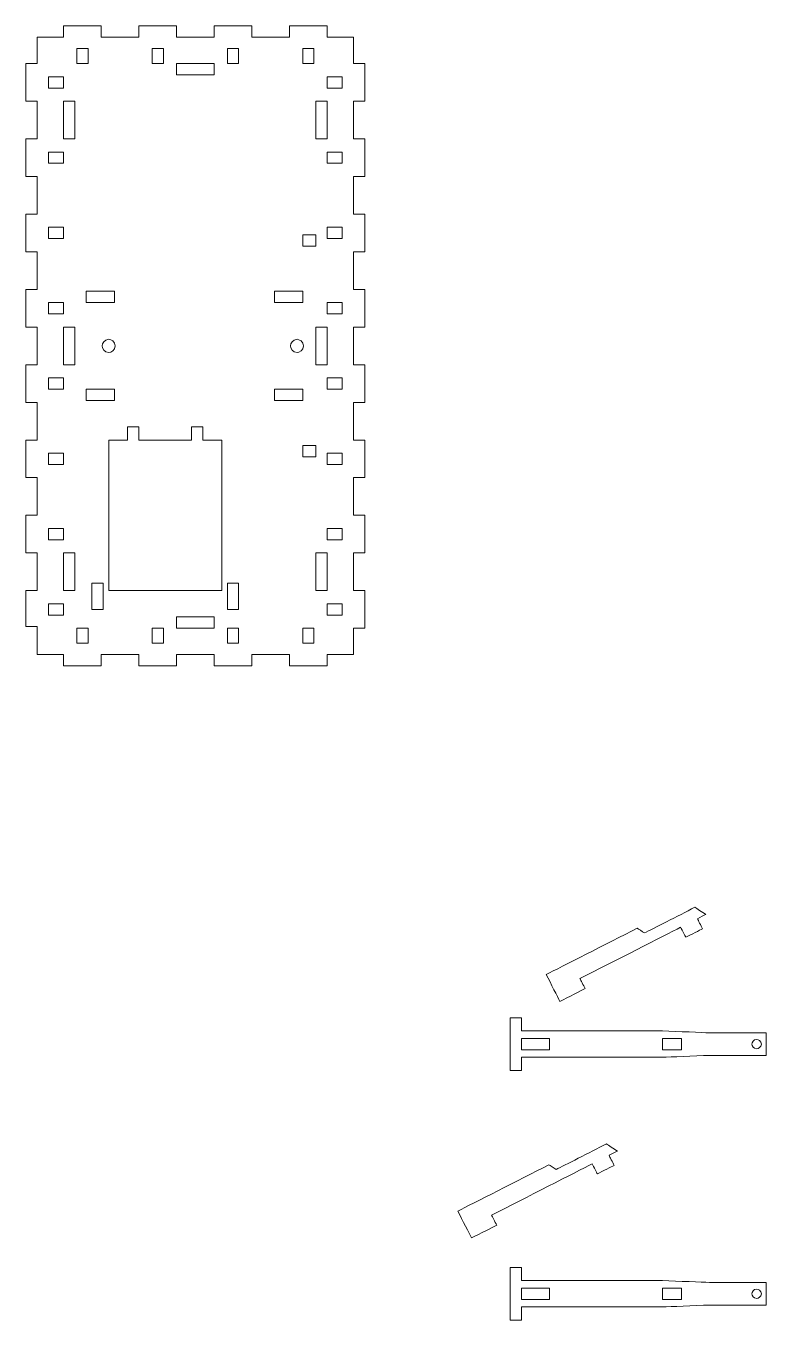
# Model space of a CAD drawing. Header units: millimetres. Extents: x -5059 to 5976, y -2595 to 3315.
# Drawn here: x 4441 to 4834, y -134 to 554 of the extents above; entities that cross this region are included whole.
import ezdxf

# ---------------------------------------------------------------- set-up
doc = ezdxf.new("R2010")
doc.units = ezdxf.units.MM
doc.header["$MEASUREMENT"] = 0
doc.layers.add('Make2D$visible$lines', color=7, linetype='Continuous')

msp = doc.modelspace()

# ---------------------------------------------------------------- linework, layer by layer
at = {"layer": 'Make2D$visible$lines', "color": 18, "lineweight": 9}
for points in [[(4461.2642, 547.7834), (4461.2642, 549.7834), (4461.2642, 552.7834), (4461.2642, 553.7834)], [(4481.2642, 553.7834), (4474.5975, 553.7834), (4464.5975, 553.7834), (4461.2642, 553.7834)], [(4481.2642, 553.7834), (4481.2642, 551.7834), (4481.2642, 548.7834), (4481.2642, 547.7834)], [(4501.2642, 547.7834), (4501.2642, 549.7834), (4501.2642, 552.7834), (4501.2642, 553.7834)], [(4501.2642, 553.7834), (4507.9308, 553.7834), (4517.9308, 553.7834), (4521.2642, 553.7834)], [(4521.2642, 553.7834), (4521.2642, 551.7834), (4521.2642, 548.7834), (4521.2642, 547.7834)], [(4541.2642, 547.7834), (4541.2642, 549.7834), (4541.2642, 552.7834), (4541.2642, 553.7834)], [(4541.2642, 553.7834), (4547.9308, 553.7834), (4557.9308, 553.7834), (4561.2642, 553.7834)], [(4561.2642, 553.7834), (4561.2642, 551.7834), (4561.2642, 548.7834), (4561.2642, 547.7834)], [(4581.2642, 547.7834), (4581.2642, 549.7834), (4581.2642, 552.7834), (4581.2642, 553.7834)], [(4581.2642, 553.7834), (4587.9308, 553.7834), (4597.9308, 553.7834), (4601.2642, 553.7834)], [(4601.2642, 553.7834), (4601.2642, 551.7834), (4601.2642, 548.7834), (4601.2642, 547.7834)], [(4447.2642, 533.7834), (4447.2642, 538.4501), (4447.2642, 545.4501), (4447.2642, 547.7834)], [(4447.2642, 547.7834), (4451.9308, 547.7834), (4458.9308, 547.7834), (4461.2642, 547.7834)], [(4481.2642, 547.7834), (4487.9308, 547.7834), (4497.9308, 547.7834), (4501.2642, 547.7834)], [(4521.2642, 547.7834), (4527.9308, 547.7834), (4537.9308, 547.7834), (4541.2642, 547.7834)], [(4561.2642, 547.7834), (4567.9308, 547.7834), (4577.9308, 547.7834), (4581.2642, 547.7834)], [(4601.2642, 547.7834), (4605.9308, 547.7834), (4612.9308, 547.7834), (4615.2642, 547.7834)], [(4615.2642, 547.7834), (4615.2642, 543.1168), (4615.2642, 536.1168), (4615.2642, 533.7834)], [(4474.2642, 541.7834), (4472.2642, 541.7834), (4469.2642, 541.7834), (4468.2642, 541.7834)], [(4468.2642, 541.7834), (4468.2642, 539.1168), (4468.2642, 535.1168), (4468.2642, 533.7834)], [(4474.2642, 533.7834), (4474.2642, 536.4501), (4474.2642, 540.4501), (4474.2642, 541.7834)], [(4514.2642, 541.7834), (4512.2642, 541.7834), (4509.2642, 541.7834), (4508.2642, 541.7834)], [(4508.2642, 541.7834), (4508.2642, 539.1168), (4508.2642, 535.1168), (4508.2642, 533.7834)], [(4514.2642, 533.7834), (4514.2642, 536.4501), (4514.2642, 540.4501), (4514.2642, 541.7834)], [(4554.2642, 541.7834), (4552.2642, 541.7834), (4549.2642, 541.7834), (4548.2642, 541.7834)], [(4548.2642, 541.7834), (4548.2642, 539.1168), (4548.2642, 535.1168), (4548.2642, 533.7834)], [(4554.2642, 533.7834), (4554.2642, 536.4501), (4554.2642, 540.4501), (4554.2642, 541.7834)], [(4594.2642, 541.7834), (4592.2642, 541.7834), (4589.2642, 541.7834), (4588.2642, 541.7834)], [(4588.2642, 541.7834), (4588.2642, 539.1168), (4588.2642, 535.1168), (4588.2642, 533.7834)], [(4594.2642, 533.7834), (4594.2642, 536.4501), (4594.2642, 540.4501), (4594.2642, 541.7834)], [(4441.2642, 533.7834), (4443.2642, 533.7834), (4446.2642, 533.7834), (4447.2642, 533.7834)], [(4441.2642, 513.7834), (4441.2642, 520.4501), (4441.2642, 530.4501), (4441.2642, 533.7834)], [(4468.2642, 533.7834), (4470.2642, 533.7834), (4473.2642, 533.7834), (4474.2642, 533.7834)], [(4508.2642, 533.7834), (4510.2642, 533.7834), (4513.2642, 533.7834), (4514.2642, 533.7834)], [(4541.2642, 533.7834), (4534.5975, 533.7834), (4524.5975, 533.7834), (4521.2642, 533.7834)], [(4521.2642, 533.7834), (4521.2642, 531.7834), (4521.2642, 528.7834), (4521.2642, 527.7834)], [(4541.2642, 527.7834), (4541.2642, 529.7834), (4541.2642, 532.7834), (4541.2642, 533.7834)], [(4548.2642, 533.7834), (4550.2642, 533.7834), (4553.2642, 533.7834), (4554.2642, 533.7834)], [(4588.2642, 533.7834), (4590.2642, 533.7834), (4593.2642, 533.7834), (4594.2642, 533.7834)], [(4615.2642, 533.7834), (4617.2642, 533.7834), (4620.2642, 533.7834), (4621.2642, 533.7834)], [(4621.2642, 533.7834), (4621.2642, 527.1168), (4621.2642, 517.1168), (4621.2642, 513.7834)], [(4461.2642, 526.7834), (4458.5975, 526.7834), (4454.5975, 526.7834), (4453.2642, 526.7834)], [(4453.2642, 526.7834), (4453.2642, 524.7834), (4453.2642, 521.7834), (4453.2642, 520.7834)], [(4461.2642, 520.7834), (4461.2642, 522.7834), (4461.2642, 525.7834), (4461.2642, 526.7834)], [(4521.2642, 527.7834), (4527.9308, 527.7834), (4537.9308, 527.7834), (4541.2642, 527.7834)], [(4609.2642, 526.7834), (4606.5975, 526.7834), (4602.5975, 526.7834), (4601.2642, 526.7834)], [(4601.2642, 526.7834), (4601.2642, 524.7834), (4601.2642, 521.7834), (4601.2642, 520.7834)], [(4609.2642, 520.7834), (4609.2642, 522.7834), (4609.2642, 525.7834), (4609.2642, 526.7834)], [(4453.2642, 520.7834), (4455.9308, 520.7834), (4459.9308, 520.7834), (4461.2642, 520.7834)], [(4601.2642, 520.7834), (4603.9308, 520.7834), (4607.9308, 520.7834), (4609.2642, 520.7834)], [(4447.2642, 513.7834), (4445.2642, 513.7834), (4442.2642, 513.7834), (4441.2642, 513.7834)], [(4447.2642, 493.7834), (4447.2642, 500.4501), (4447.2642, 510.4501), (4447.2642, 513.7834)], [(4467.2642, 513.7834), (4465.2642, 513.7834), (4462.2642, 513.7834), (4461.2642, 513.7834)], [(4461.2642, 513.7834), (4461.2642, 507.1168), (4461.2642, 497.1168), (4461.2642, 493.7834)], [(4467.2642, 493.7834), (4467.2642, 500.4501), (4467.2642, 510.4501), (4467.2642, 513.7834)], [(4601.2642, 513.7834), (4599.2642, 513.7834), (4596.2642, 513.7834), (4595.2642, 513.7834)], [(4595.2642, 513.7834), (4595.2642, 507.1168), (4595.2642, 497.1168), (4595.2642, 493.7834)], [(4601.2642, 493.7834), (4601.2642, 500.4501), (4601.2642, 510.4501), (4601.2642, 513.7834)], [(4621.2642, 513.7834), (4619.2642, 513.7834), (4616.2642, 513.7834), (4615.2642, 513.7834)], [(4615.2642, 513.7834), (4615.2642, 507.1168), (4615.2642, 497.1168), (4615.2642, 493.7834)], [(4441.2642, 493.7834), (4443.2642, 493.7834), (4446.2642, 493.7834), (4447.2642, 493.7834)], [(4441.2642, 493.7834), (4441.2642, 487.1168), (4441.2642, 477.1168), (4441.2642, 473.7834)], [(4461.2642, 493.7834), (4463.2642, 493.7834), (4466.2642, 493.7834), (4467.2642, 493.7834)], [(4595.2642, 493.7834), (4597.2642, 493.7834), (4600.2642, 493.7834), (4601.2642, 493.7834)], [(4615.2642, 493.7834), (4617.2642, 493.7834), (4620.2642, 493.7834), (4621.2642, 493.7834)], [(4621.2642, 473.7834), (4621.2642, 480.4501), (4621.2642, 490.4501), (4621.2642, 493.7834)], [(4461.2642, 486.7834), (4458.5975, 486.7834), (4454.5975, 486.7834), (4453.2642, 486.7834)], [(4453.2642, 486.7834), (4453.2642, 484.7834), (4453.2642, 481.7834), (4453.2642, 480.7834)], [(4461.2642, 480.7834), (4461.2642, 482.7834), (4461.2642, 485.7834), (4461.2642, 486.7834)], [(4609.2642, 486.7834), (4606.5975, 486.7834), (4602.5975, 486.7834), (4601.2642, 486.7834)], [(4601.2642, 486.7834), (4601.2642, 484.7834), (4601.2642, 481.7834), (4601.2642, 480.7834)], [(4609.2642, 480.7834), (4609.2642, 482.7834), (4609.2642, 485.7834), (4609.2642, 486.7834)], [(4453.2642, 480.7834), (4455.9308, 480.7834), (4459.9308, 480.7834), (4461.2642, 480.7834)], [(4601.2642, 480.7834), (4603.9308, 480.7834), (4607.9308, 480.7834), (4609.2642, 480.7834)], [(4447.2642, 473.7834), (4445.2642, 473.7834), (4442.2642, 473.7834), (4441.2642, 473.7834)], [(4447.2642, 453.7834), (4447.2642, 460.4501), (4447.2642, 470.4501), (4447.2642, 473.7834)], [(4621.2642, 473.7834), (4619.2642, 473.7834), (4616.2642, 473.7834), (4615.2642, 473.7834)], [(4615.2642, 473.7834), (4615.2642, 467.1168), (4615.2642, 457.1168), (4615.2642, 453.7834)], [(4441.2642, 453.7834), (4443.2642, 453.7834), (4446.2642, 453.7834), (4447.2642, 453.7834)], [(4441.2642, 453.7834), (4441.2642, 447.1168), (4441.2642, 437.1168), (4441.2642, 433.7834)], [(4615.2642, 453.7834), (4617.2642, 453.7834), (4620.2642, 453.7834), (4621.2642, 453.7834)], [(4621.2642, 433.7834), (4621.2642, 440.4501), (4621.2642, 450.4501), (4621.2642, 453.7834)], [(4461.2642, 446.7834), (4458.5975, 446.7834), (4454.5975, 446.7834), (4453.2642, 446.7834)], [(4453.2642, 446.7834), (4453.2642, 444.7834), (4453.2642, 441.7834), (4453.2642, 440.7834)], [(4453.2642, 440.7834), (4455.9308, 440.7834), (4459.9308, 440.7834), (4461.2642, 440.7834)], [(4461.2642, 440.7834), (4461.2642, 442.7834), (4461.2642, 445.7834), (4461.2642, 446.7834)], [(4595.2642, 442.7834), (4592.9308, 442.7834), (4589.4308, 442.7834), (4588.2642, 442.7834)], [(4588.2642, 442.7834), (4588.2642, 440.7834), (4588.2642, 437.7834), (4588.2642, 436.7834)], [(4595.2642, 436.7834), (4595.2642, 438.7834), (4595.2642, 441.7834), (4595.2642, 442.7834)], [(4609.2642, 446.7834), (4606.5975, 446.7834), (4602.5975, 446.7834), (4601.2642, 446.7834)], [(4601.2642, 446.7834), (4601.2642, 444.7834), (4601.2642, 441.7834), (4601.2642, 440.7834)], [(4601.2642, 440.7834), (4603.9308, 440.7834), (4607.9308, 440.7834), (4609.2642, 440.7834)], [(4609.2642, 440.7834), (4609.2642, 442.7834), (4609.2642, 445.7834), (4609.2642, 446.7834)], [(4447.2642, 433.7834), (4445.2642, 433.7834), (4442.2642, 433.7834), (4441.2642, 433.7834)], [(4447.2642, 413.7834), (4447.2642, 420.4501), (4447.2642, 430.4501), (4447.2642, 433.7834)], [(4588.2642, 436.7834), (4590.5975, 436.7834), (4594.0975, 436.7834), (4595.2642, 436.7834)], [(4621.2642, 433.7834), (4619.2642, 433.7834), (4616.2642, 433.7834), (4615.2642, 433.7834)], [(4615.2642, 433.7834), (4615.2642, 427.1168), (4615.2642, 417.1168), (4615.2642, 413.7834)], [(4441.2642, 413.7834), (4443.2642, 413.7834), (4446.2642, 413.7834), (4447.2642, 413.7834)], [(4441.2642, 413.7834), (4441.2642, 407.1168), (4441.2642, 397.1168), (4441.2642, 393.7834)], [(4488.2642, 412.7834), (4483.2642, 412.7834), (4475.7642, 412.7834), (4473.2642, 412.7834)], [(4473.2642, 412.7834), (4473.2642, 410.7834), (4473.2642, 407.7834), (4473.2642, 406.7834)], [(4488.2642, 406.7834), (4488.2642, 408.7834), (4488.2642, 411.7834), (4488.2642, 412.7834)], [(4588.2642, 412.7834), (4583.2642, 412.7834), (4575.7642, 412.7834), (4573.2642, 412.7834)], [(4573.2642, 412.7834), (4573.2642, 410.7834), (4573.2642, 407.7834), (4573.2642, 406.7834)], [(4588.2642, 406.7834), (4588.2642, 408.7834), (4588.2642, 411.7834), (4588.2642, 412.7834)], [(4615.2642, 413.7834), (4617.2642, 413.7834), (4620.2642, 413.7834), (4621.2642, 413.7834)], [(4621.2642, 393.7834), (4621.2642, 400.4501), (4621.2642, 410.4501), (4621.2642, 413.7834)], [(4461.2642, 406.7834), (4458.5975, 406.7834), (4454.5975, 406.7834), (4453.2642, 406.7834)], [(4453.2642, 406.7834), (4453.2642, 404.7834), (4453.2642, 401.7834), (4453.2642, 400.7834)], [(4461.2642, 400.7834), (4461.2642, 402.7834), (4461.2642, 405.7834), (4461.2642, 406.7834)], [(4473.2642, 406.7834), (4478.2642, 406.7834), (4485.7642, 406.7834), (4488.2642, 406.7834)], [(4573.2642, 406.7834), (4578.2642, 406.7834), (4585.7642, 406.7834), (4588.2642, 406.7834)], [(4609.2642, 406.7834), (4606.5975, 406.7834), (4602.5975, 406.7834), (4601.2642, 406.7834)], [(4601.2642, 406.7834), (4601.2642, 404.7834), (4601.2642, 401.7834), (4601.2642, 400.7834)], [(4609.2642, 400.7834), (4609.2642, 402.7834), (4609.2642, 405.7834), (4609.2642, 406.7834)], [(4453.2642, 400.7834), (4455.9308, 400.7834), (4459.9308, 400.7834), (4461.2642, 400.7834)], [(4601.2642, 400.7834), (4603.9308, 400.7834), (4607.9308, 400.7834), (4609.2642, 400.7834)], [(4447.2642, 393.7834), (4445.2642, 393.7834), (4442.2642, 393.7834), (4441.2642, 393.7834)], [(4447.2642, 373.7834), (4447.2642, 380.4501), (4447.2642, 390.4501), (4447.2642, 393.7834)], [(4467.2642, 393.7834), (4465.2642, 393.7834), (4462.2642, 393.7834), (4461.2642, 393.7834)], [(4461.2642, 393.7834), (4461.2642, 387.1168), (4461.2642, 377.1168), (4461.2642, 373.7834)], [(4467.2642, 373.7834), (4467.2642, 380.4501), (4467.2642, 390.4501), (4467.2642, 393.7834)], [(4601.2642, 393.7834), (4599.2642, 393.7834), (4596.2642, 393.7834), (4595.2642, 393.7834)], [(4595.2642, 393.7834), (4595.2642, 387.1168), (4595.2642, 377.1168), (4595.2642, 373.7834)], [(4601.2642, 373.7834), (4601.2642, 380.4501), (4601.2642, 390.4501), (4601.2642, 393.7834)], [(4621.2642, 393.7834), (4619.2642, 393.7834), (4616.2642, 393.7834), (4615.2642, 393.7834)], [(4615.2642, 393.7834), (4615.2642, 387.1168), (4615.2642, 377.1168), (4615.2642, 373.7834)], [(4441.2642, 373.7834), (4443.2642, 373.7834), (4446.2642, 373.7834), (4447.2642, 373.7834)], [(4441.2642, 373.7834), (4441.2642, 367.1168), (4441.2642, 357.1168), (4441.2642, 353.7834)], [(4461.2642, 373.7834), (4463.2642, 373.7834), (4466.2642, 373.7834), (4467.2642, 373.7834)], [(4595.2642, 373.7834), (4597.2642, 373.7834), (4600.2642, 373.7834), (4601.2642, 373.7834)], [(4615.2642, 373.7834), (4617.2642, 373.7834), (4620.2642, 373.7834), (4621.2642, 373.7834)], [(4621.2642, 353.7834), (4621.2642, 360.4501), (4621.2642, 370.4501), (4621.2642, 373.7834)], [(4461.2642, 366.7834), (4458.5975, 366.7834), (4454.5975, 366.7834), (4453.2642, 366.7834)], [(4453.2642, 366.7834), (4453.2642, 364.7834), (4453.2642, 361.7834), (4453.2642, 360.7834)], [(4461.2642, 360.7834), (4461.2642, 362.7834), (4461.2642, 365.7834), (4461.2642, 366.7834)], [(4609.2642, 366.7834), (4606.5975, 366.7834), (4602.5975, 366.7834), (4601.2642, 366.7834)], [(4601.2642, 366.7834), (4601.2642, 364.7834), (4601.2642, 361.7834), (4601.2642, 360.7834)], [(4609.2642, 360.7834), (4609.2642, 362.7834), (4609.2642, 365.7834), (4609.2642, 366.7834)], [(4453.2642, 360.7834), (4455.9308, 360.7834), (4459.9308, 360.7834), (4461.2642, 360.7834)], [(4473.2642, 360.7834), (4473.2642, 358.7834), (4473.2642, 355.7834), (4473.2642, 354.7834)], [(4488.2642, 360.7834), (4483.2642, 360.7834), (4475.7642, 360.7834), (4473.2642, 360.7834)], [(4488.2642, 354.7834), (4488.2642, 356.7834), (4488.2642, 359.7834), (4488.2642, 360.7834)], [(4573.2642, 360.7834), (4573.2642, 358.7834), (4573.2642, 355.7834), (4573.2642, 354.7834)], [(4588.2642, 360.7834), (4583.2642, 360.7834), (4575.7642, 360.7834), (4573.2642, 360.7834)], [(4588.2642, 354.7834), (4588.2642, 356.7834), (4588.2642, 359.7834), (4588.2642, 360.7834)], [(4601.2642, 360.7834), (4603.9308, 360.7834), (4607.9308, 360.7834), (4609.2642, 360.7834)], [(4447.2642, 353.7834), (4445.2642, 353.7834), (4442.2642, 353.7834), (4441.2642, 353.7834)], [(4447.2642, 333.7834), (4447.2642, 340.4501), (4447.2642, 350.4501), (4447.2642, 353.7834)], [(4473.2642, 354.7834), (4478.2642, 354.7834), (4485.7642, 354.7834), (4488.2642, 354.7834)], [(4573.2642, 354.7834), (4578.2642, 354.7834), (4585.7642, 354.7834), (4588.2642, 354.7834)], [(4621.2642, 353.7834), (4619.2642, 353.7834), (4616.2642, 353.7834), (4615.2642, 353.7834)], [(4615.2642, 353.7834), (4615.2642, 347.1168), (4615.2642, 337.1168), (4615.2642, 333.7834)], [(4501.2642, 340.7834), (4499.2642, 340.7834), (4496.2642, 340.7834), (4495.2642, 340.7834)], [(4495.2642, 340.7834), (4495.2642, 338.4501), (4495.2642, 334.9501), (4495.2642, 333.7834)], [(4501.2642, 333.7834), (4501.2642, 336.1168), (4501.2642, 339.6168), (4501.2642, 340.7834)], [(4535.2642, 340.7834), (4533.2642, 340.7834), (4530.2642, 340.7834), (4529.2642, 340.7834)], [(4529.2642, 340.7834), (4529.2642, 338.4501), (4529.2642, 334.9501), (4529.2642, 333.7834)], [(4535.2642, 333.7834), (4535.2642, 336.1168), (4535.2642, 339.6168), (4535.2642, 340.7834)], [(4441.2642, 333.7834), (4443.2642, 333.7834), (4446.2642, 333.7834), (4447.2642, 333.7834)], [(4441.2642, 333.7834), (4441.2642, 327.1168), (4441.2642, 317.1168), (4441.2642, 313.7834)], [(4495.2642, 333.7834), (4491.9308, 333.7834), (4486.9308, 333.7834), (4485.2642, 333.7834)], [(4485.2642, 333.7834), (4485.2642, 307.1168), (4485.2642, 267.1168), (4485.2642, 253.7834)], [(4529.2642, 333.7834), (4519.9308, 333.7834), (4505.9308, 333.7834), (4501.2642, 333.7834)], [(4545.2642, 333.7834), (4541.9308, 333.7834), (4536.9308, 333.7834), (4535.2642, 333.7834)], [(4545.2642, 253.7834), (4545.2642, 280.4501), (4545.2642, 320.4501), (4545.2642, 333.7834)], [(4595.2642, 330.7834), (4592.9308, 330.7834), (4589.4308, 330.7834), (4588.2642, 330.7834)], [(4588.2642, 330.7834), (4588.2642, 328.7834), (4588.2642, 325.7834), (4588.2642, 324.7834)], [(4595.2642, 324.7834), (4595.2642, 326.7834), (4595.2642, 329.7834), (4595.2642, 330.7834)], [(4615.2642, 333.7834), (4617.2642, 333.7834), (4620.2642, 333.7834), (4621.2642, 333.7834)], [(4621.2642, 313.7834), (4621.2642, 320.4501), (4621.2642, 330.4501), (4621.2642, 333.7834)], [(4461.2642, 326.7834), (4458.5975, 326.7834), (4454.5975, 326.7834), (4453.2642, 326.7834)], [(4453.2642, 326.7834), (4453.2642, 324.7834), (4453.2642, 321.7834), (4453.2642, 320.7834)], [(4461.2642, 320.7834), (4461.2642, 322.7834), (4461.2642, 325.7834), (4461.2642, 326.7834)], [(4588.2642, 324.7834), (4590.5975, 324.7834), (4594.0975, 324.7834), (4595.2642, 324.7834)], [(4609.2642, 326.7834), (4606.5975, 326.7834), (4602.5975, 326.7834), (4601.2642, 326.7834)], [(4601.2642, 326.7834), (4601.2642, 324.7834), (4601.2642, 321.7834), (4601.2642, 320.7834)], [(4609.2642, 320.7834), (4609.2642, 322.7834), (4609.2642, 325.7834), (4609.2642, 326.7834)], [(4453.2642, 320.7834), (4455.9308, 320.7834), (4459.9308, 320.7834), (4461.2642, 320.7834)], [(4601.2642, 320.7834), (4603.9308, 320.7834), (4607.9308, 320.7834), (4609.2642, 320.7834)], [(4447.2642, 313.7834), (4445.2642, 313.7834), (4442.2642, 313.7834), (4441.2642, 313.7834)], [(4447.2642, 293.7834), (4447.2642, 300.4501), (4447.2642, 310.4501), (4447.2642, 313.7834)], [(4621.2642, 313.7834), (4619.2642, 313.7834), (4616.2642, 313.7834), (4615.2642, 313.7834)], [(4615.2642, 313.7834), (4615.2642, 307.1168), (4615.2642, 297.1168), (4615.2642, 293.7834)], [(4441.2642, 293.7834), (4443.2642, 293.7834), (4446.2642, 293.7834), (4447.2642, 293.7834)], [(4441.2642, 293.7834), (4441.2642, 287.1168), (4441.2642, 277.1168), (4441.2642, 273.7834)], [(4615.2642, 293.7834), (4617.2642, 293.7834), (4620.2642, 293.7834), (4621.2642, 293.7834)], [(4621.2642, 273.7834), (4621.2642, 280.4501), (4621.2642, 290.4501), (4621.2642, 293.7834)], [(4461.2642, 286.7834), (4458.5975, 286.7834), (4454.5975, 286.7834), (4453.2642, 286.7834)], [(4453.2642, 286.7834), (4453.2642, 284.7834), (4453.2642, 281.7834), (4453.2642, 280.7834)], [(4461.2642, 280.7834), (4461.2642, 282.7834), (4461.2642, 285.7834), (4461.2642, 286.7834)], [(4609.2642, 286.7834), (4606.5975, 286.7834), (4602.5975, 286.7834), (4601.2642, 286.7834)], [(4601.2642, 286.7834), (4601.2642, 284.7834), (4601.2642, 281.7834), (4601.2642, 280.7834)], [(4609.2642, 280.7834), (4609.2642, 282.7834), (4609.2642, 285.7834), (4609.2642, 286.7834)], [(4453.2642, 280.7834), (4455.9308, 280.7834), (4459.9308, 280.7834), (4461.2642, 280.7834)], [(4601.2642, 280.7834), (4603.9308, 280.7834), (4607.9308, 280.7834), (4609.2642, 280.7834)], [(4447.2642, 273.7834), (4445.2642, 273.7834), (4442.2642, 273.7834), (4441.2642, 273.7834)], [(4447.2642, 253.7834), (4447.2642, 260.4501), (4447.2642, 270.4501), (4447.2642, 273.7834)], [(4467.2642, 273.7834), (4465.2642, 273.7834), (4462.2642, 273.7834), (4461.2642, 273.7834)], [(4461.2642, 273.7834), (4461.2642, 267.1168), (4461.2642, 257.1168), (4461.2642, 253.7834)], [(4467.2642, 253.7834), (4467.2642, 260.4501), (4467.2642, 270.4501), (4467.2642, 273.7834)], [(4601.2642, 273.7834), (4599.2642, 273.7834), (4596.2642, 273.7834), (4595.2642, 273.7834)], [(4595.2642, 273.7834), (4595.2642, 267.1168), (4595.2642, 257.1168), (4595.2642, 253.7834)], [(4601.2642, 253.7834), (4601.2642, 260.4501), (4601.2642, 270.4501), (4601.2642, 273.7834)], [(4621.2642, 273.7834), (4619.2642, 273.7834), (4616.2642, 273.7834), (4615.2642, 273.7834)], [(4615.2642, 273.7834), (4615.2642, 267.1168), (4615.2642, 257.1168), (4615.2642, 253.7834)], [(4482.2642, 257.7834), (4480.2642, 257.7834), (4477.2642, 257.7834), (4476.2642, 257.7834)], [(4476.2642, 257.7834), (4476.2642, 253.1168), (4476.2642, 246.1168), (4476.2642, 243.7834)], [(4482.2642, 243.7834), (4482.2642, 248.4501), (4482.2642, 255.4501), (4482.2642, 257.7834)], [(4554.2642, 257.7834), (4552.2642, 257.7834), (4549.2642, 257.7834), (4548.2642, 257.7834)], [(4548.2642, 257.7834), (4548.2642, 253.1168), (4548.2642, 246.1168), (4548.2642, 243.7834)], [(4554.2642, 243.7834), (4554.2642, 248.4501), (4554.2642, 255.4501), (4554.2642, 257.7834)], [(4441.2642, 253.7834), (4443.2642, 253.7834), (4446.2642, 253.7834), (4447.2642, 253.7834)], [(4441.2642, 253.7834), (4441.2642, 247.4501), (4441.2642, 237.9501), (4441.2642, 234.7834)], [(4461.2642, 253.7834), (4463.2642, 253.7834), (4466.2642, 253.7834), (4467.2642, 253.7834)], [(4485.2642, 253.7834), (4505.2642, 253.7834), (4535.2642, 253.7834), (4545.2642, 253.7834)], [(4595.2642, 253.7834), (4597.2642, 253.7834), (4600.2642, 253.7834), (4601.2642, 253.7834)], [(4615.2642, 253.7834), (4617.2642, 253.7834), (4620.2642, 253.7834), (4621.2642, 253.7834)], [(4621.2642, 233.7834), (4621.2642, 240.4501), (4621.2642, 250.4501), (4621.2642, 253.7834)], [(4461.2642, 246.7834), (4458.5975, 246.7834), (4454.5975, 246.7834), (4453.2642, 246.7834)], [(4453.2642, 246.7834), (4453.2642, 244.7834), (4453.2642, 241.7834), (4453.2642, 240.7834)], [(4453.2642, 240.7834), (4455.9308, 240.7834), (4459.9308, 240.7834), (4461.2642, 240.7834)], [(4461.2642, 240.7834), (4461.2642, 242.7834), (4461.2642, 245.7834), (4461.2642, 246.7834)], [(4476.2642, 243.7834), (4478.2642, 243.7834), (4481.2642, 243.7834), (4482.2642, 243.7834)], [(4548.2642, 243.7834), (4550.2642, 243.7834), (4553.2642, 243.7834), (4554.2642, 243.7834)], [(4609.2642, 246.7834), (4606.5975, 246.7834), (4602.5975, 246.7834), (4601.2642, 246.7834)], [(4601.2642, 246.7834), (4601.2642, 244.7834), (4601.2642, 241.7834), (4601.2642, 240.7834)], [(4601.2642, 240.7834), (4603.9308, 240.7834), (4607.9308, 240.7834), (4609.2642, 240.7834)], [(4609.2642, 240.7834), (4609.2642, 242.7834), (4609.2642, 245.7834), (4609.2642, 246.7834)], [(4447.2642, 234.7834), (4445.2642, 234.7834), (4442.2642, 234.7834), (4441.2642, 234.7834)], [(4447.2642, 219.7834), (4447.2642, 224.7834), (4447.2642, 232.2834), (4447.2642, 234.7834)], [(4474.2642, 233.7834), (4472.2642, 233.7834), (4469.2642, 233.7834), (4468.2642, 233.7834)], [(4468.2642, 233.7834), (4468.2642, 231.1168), (4468.2642, 227.1168), (4468.2642, 225.7834)], [(4474.2642, 225.7834), (4474.2642, 228.4501), (4474.2642, 232.4501), (4474.2642, 233.7834)], [(4514.2642, 233.7834), (4512.2642, 233.7834), (4509.2642, 233.7834), (4508.2642, 233.7834)], [(4508.2642, 233.7834), (4508.2642, 231.1168), (4508.2642, 227.1168), (4508.2642, 225.7834)], [(4514.2642, 225.7834), (4514.2642, 228.4501), (4514.2642, 232.4501), (4514.2642, 233.7834)], [(4541.2642, 239.7834), (4534.5975, 239.7834), (4524.5975, 239.7834), (4521.2642, 239.7834)], [(4521.2642, 239.7834), (4521.2642, 237.7834), (4521.2642, 234.7834), (4521.2642, 233.7834)], [(4521.2642, 233.7834), (4527.9308, 233.7834), (4537.9308, 233.7834), (4541.2642, 233.7834)], [(4541.2642, 233.7834), (4541.2642, 235.7834), (4541.2642, 238.7834), (4541.2642, 239.7834)], [(4554.2642, 233.7834), (4552.2642, 233.7834), (4549.2642, 233.7834), (4548.2642, 233.7834)], [(4548.2642, 233.7834), (4548.2642, 231.1168), (4548.2642, 227.1168), (4548.2642, 225.7834)], [(4554.2642, 225.7834), (4554.2642, 228.4501), (4554.2642, 232.4501), (4554.2642, 233.7834)], [(4588.2642, 233.7834), (4588.2642, 231.1168), (4588.2642, 227.1168), (4588.2642, 225.7834)], [(4594.2642, 233.7834), (4592.2642, 233.7834), (4589.2642, 233.7834), (4588.2642, 233.7834)], [(4594.2642, 225.7834), (4594.2642, 228.4501), (4594.2642, 232.4501), (4594.2642, 233.7834)], [(4615.2642, 233.7834), (4615.2642, 229.1168), (4615.2642, 222.1168), (4615.2642, 219.7834)], [(4621.2642, 233.7834), (4619.2642, 233.7834), (4616.2642, 233.7834), (4615.2642, 233.7834)], [(4468.2642, 225.7834), (4470.2642, 225.7834), (4473.2642, 225.7834), (4474.2642, 225.7834)], [(4508.2642, 225.7834), (4510.2642, 225.7834), (4513.2642, 225.7834), (4514.2642, 225.7834)], [(4548.2642, 225.7834), (4550.2642, 225.7834), (4553.2642, 225.7834), (4554.2642, 225.7834)], [(4588.2642, 225.7834), (4590.2642, 225.7834), (4593.2642, 225.7834), (4594.2642, 225.7834)], [(4461.2642, 219.7834), (4456.5975, 219.7834), (4449.5975, 219.7834), (4447.2642, 219.7834)], [(4461.2642, 213.7834), (4461.2642, 215.7834), (4461.2642, 218.7834), (4461.2642, 219.7834)], [(4481.2642, 213.7834), (4474.5975, 213.7834), (4464.5975, 213.7834), (4461.2642, 213.7834)], [(4501.2642, 219.7834), (4494.5975, 219.7834), (4484.5975, 219.7834), (4481.2642, 219.7834)], [(4481.2642, 219.7834), (4481.2642, 217.7834), (4481.2642, 214.7834), (4481.2642, 213.7834)], [(4501.2642, 213.7834), (4501.2642, 215.7834), (4501.2642, 218.7834), (4501.2642, 219.7834)], [(4521.2642, 213.7834), (4514.5975, 213.7834), (4504.5975, 213.7834), (4501.2642, 213.7834)], [(4541.2642, 219.7834), (4534.5975, 219.7834), (4524.5975, 219.7834), (4521.2642, 219.7834)], [(4521.2642, 219.7834), (4521.2642, 217.7834), (4521.2642, 214.7834), (4521.2642, 213.7834)], [(4541.2642, 213.7834), (4541.2642, 215.7834), (4541.2642, 218.7834), (4541.2642, 219.7834)], [(4561.2642, 213.7834), (4554.5975, 213.7834), (4544.5975, 213.7834), (4541.2642, 213.7834)], [(4581.2642, 219.7834), (4574.5975, 219.7834), (4564.5975, 219.7834), (4561.2642, 219.7834)], [(4561.2642, 219.7834), (4561.2642, 217.7834), (4561.2642, 214.7834), (4561.2642, 213.7834)], [(4581.2642, 213.7834), (4581.2642, 215.7834), (4581.2642, 218.7834), (4581.2642, 219.7834)], [(4601.2642, 213.7834), (4594.5975, 213.7834), (4584.5975, 213.7834), (4581.2642, 213.7834)], [(4615.2642, 219.7834), (4610.5975, 219.7834), (4603.5975, 219.7834), (4601.2642, 219.7834)], [(4601.2642, 219.7834), (4601.2642, 217.7834), (4601.2642, 214.7834), (4601.2642, 213.7834)], [(4796.5578, 85.5245), (4787.6477, 80.9846), (4774.2826, 74.1748), (4769.8276, 71.9048)], [(4802.3683, 81.7512), (4800.4315, 83.009), (4797.5262, 84.8956), (4796.5578, 85.5245)], [(4797.9133, 79.4812), (4799.3983, 80.2379), (4801.6258, 81.3728), (4802.3683, 81.7512)], [(4800.6372, 74.1352), (4799.7292, 75.9172), (4798.3672, 78.5902), (4797.9133, 79.4812)], [(4765.954, 74.4204), (4749.8486, 66.2143), (4725.6905, 53.9051), (4717.6378, 49.8021)], [(4735.5428, 47.7019), (4753.3629, 56.7817), (4780.0931, 70.4014), (4789.0032, 74.9413)], [(4769.8276, 71.9048), (4768.5364, 72.7433), (4766.5996, 74.0011), (4765.954, 74.4204)], [(4789.0032, 74.9413), (4789.9112, 73.1593), (4791.2731, 70.4863), (4791.7271, 69.5953)], [(4791.7271, 69.5953), (4794.6972, 71.1086), (4799.1522, 73.3785), (4800.6372, 74.1352)], [(4717.6378, 49.8021), (4720.0591, 45.05), (4723.691, 37.922), (4724.9016, 35.546)], [(4724.9016, 35.546), (4729.3567, 37.8159), (4736.0392, 41.2209), (4738.2667, 42.3558)], [(4738.2667, 42.3558), (4737.3588, 44.1378), (4735.9968, 46.8109), (4735.5428, 47.7019)], [(4698.3961, 26.8634), (4700.3961, 26.8634), (4703.3961, 26.8634), (4704.3961, 26.8634)], [(4698.3961, -1.1366), (4698.3961, 8.1967), (4698.3961, 22.1967), (4698.3961, 26.8634)], [(4704.3961, 26.8634), (4704.3961, 24.5301), (4704.3961, 21.0301), (4704.3961, 19.8634)], [(4704.3961, 19.8634), (4729.3961, 19.8634), (4766.8961, 19.8634), (4779.3961, 19.8634)], [(4719.3961, 15.8634), (4714.3961, 15.8634), (4706.8961, 15.8634), (4704.3961, 15.8634)], [(4704.3961, 15.8634), (4704.3961, 13.8634), (4704.3961, 10.8634), (4704.3961, 9.8634)], [(4719.3961, 9.8634), (4719.3961, 11.8634), (4719.3961, 14.8634), (4719.3961, 15.8634)], [(4779.3961, 19.8634), (4787.7294, 19.5301), (4800.2294, 19.0301), (4804.3961, 18.8634)], [(4789.3961, 15.8634), (4786.0627, 15.8634), (4781.0627, 15.8634), (4779.3961, 15.8634)], [(4779.3961, 15.8634), (4779.3961, 13.8634), (4779.3961, 10.8634), (4779.3961, 9.8634)], [(4789.3961, 9.8634), (4789.3961, 11.8634), (4789.3961, 14.8634), (4789.3961, 15.8634)], [(4804.3961, 18.8634), (4814.3961, 18.8634), (4829.3961, 18.8634), (4834.3961, 18.8634)], [(4834.3961, 18.8634), (4834.3961, 14.8634), (4834.3961, 8.8634), (4834.3961, 6.8634)], [(4704.3961, 9.8634), (4709.3961, 9.8634), (4716.8961, 9.8634), (4719.3961, 9.8634)], [(4779.3961, 9.8634), (4782.7294, 9.8634), (4787.7294, 9.8634), (4789.3961, 9.8634)], [(4704.3961, 5.8634), (4704.3961, 3.5301), (4704.3961, 0.0301), (4704.3961, -1.1366)], [(4779.3961, 5.8634), (4754.3961, 5.8634), (4716.8961, 5.8634), (4704.3961, 5.8634)], [(4804.3961, 6.8634), (4796.0627, 6.5301), (4783.5627, 6.0301), (4779.3961, 5.8634)], [(4834.3961, 6.8634), (4824.3961, 6.8634), (4809.3961, 6.8634), (4804.3961, 6.8634)], [(4704.3961, -1.1366), (4702.3961, -1.1366), (4699.3961, -1.1366), (4698.3961, -1.1366)], [(4749.6148, -40.1517), (4740.7047, -44.6916), (4727.3396, -51.5015), (4722.8846, -53.7714)], [(4755.4253, -43.9251), (4753.4885, -42.6673), (4750.5832, -40.7806), (4749.6148, -40.1517)], [(4750.9702, -46.195), (4752.4553, -45.4384), (4754.6828, -44.3034), (4755.4253, -43.9251)], [(4753.6942, -51.5411), (4752.7862, -49.7591), (4751.4242, -47.086), (4750.9702, -46.195)], [(4719.011, -51.2559), (4702.9056, -59.462), (4678.7475, -71.7711), (4670.6948, -75.8742)], [(4688.5998, -77.9744), (4706.4199, -68.8946), (4733.1501, -55.2749), (4742.0602, -50.7349)], [(4722.8846, -53.7714), (4721.5934, -52.9329), (4719.6566, -51.6751), (4719.011, -51.2559)], [(4742.0602, -50.7349), (4742.9682, -52.517), (4744.3301, -55.19), (4744.7841, -56.081)], [(4744.7841, -56.081), (4747.7541, -54.5677), (4752.2092, -52.2977), (4753.6942, -51.5411)], [(4670.6948, -75.8742), (4673.1161, -80.6262), (4676.748, -87.7543), (4677.9586, -90.1303)], [(4691.3237, -83.3204), (4690.4158, -81.5384), (4689.0538, -78.8654), (4688.5998, -77.9744)], [(4677.9586, -90.1303), (4682.4137, -87.8603), (4689.0962, -84.4554), (4691.3237, -83.3204)], [(4698.3961, -105.7633), (4700.3961, -105.7633), (4703.3961, -105.7633), (4704.3961, -105.7633)], [(4698.3961, -133.7633), (4698.3961, -124.4299), (4698.3961, -110.4299), (4698.3961, -105.7633)], [(4704.3961, -105.7633), (4704.3961, -108.0966), (4704.3961, -111.5966), (4704.3961, -112.7633)], [(4704.3961, -112.7633), (4729.3961, -112.7633), (4766.8961, -112.7633), (4779.3961, -112.7633)], [(4719.3961, -116.7633), (4714.3961, -116.7633), (4706.8961, -116.7633), (4704.3961, -116.7633)], [(4704.3961, -116.7633), (4704.3961, -118.7633), (4704.3961, -121.7633), (4704.3961, -122.7633)], [(4719.3961, -122.7633), (4719.3961, -120.7633), (4719.3961, -117.7633), (4719.3961, -116.7633)], [(4779.3961, -112.7633), (4787.7294, -113.0966), (4800.2294, -113.5966), (4804.3961, -113.7633)], [(4789.3961, -116.7633), (4786.0627, -116.7633), (4781.0627, -116.7633), (4779.3961, -116.7633)], [(4779.3961, -116.7633), (4779.3961, -118.7633), (4779.3961, -121.7633), (4779.3961, -122.7633)], [(4789.3961, -122.7633), (4789.3961, -120.7633), (4789.3961, -117.7633), (4789.3961, -116.7633)], [(4804.3961, -113.7633), (4814.3961, -113.7633), (4829.3961, -113.7633), (4834.3961, -113.7633)], [(4834.3961, -113.7633), (4834.3961, -117.7633), (4834.3961, -123.7633), (4834.3961, -125.7633)], [(4704.3961, -122.7633), (4709.3961, -122.7633), (4716.8961, -122.7633), (4719.3961, -122.7633)], [(4779.3961, -122.7633), (4782.7294, -122.7633), (4787.7294, -122.7633), (4789.3961, -122.7633)], [(4704.3961, -126.7633), (4704.3961, -129.0966), (4704.3961, -132.5966), (4704.3961, -133.7633)], [(4779.3961, -126.7633), (4754.3961, -126.7633), (4716.8961, -126.7633), (4704.3961, -126.7633)], [(4804.3961, -125.7633), (4796.0627, -126.0966), (4783.5627, -126.5966), (4779.3961, -126.7633)], [(4834.3961, -125.7633), (4824.3961, -125.7633), (4809.3961, -125.7633), (4804.3961, -125.7633)], [(4704.3961, -133.7633), (4702.3961, -133.7633), (4699.3961, -133.7633), (4698.3961, -133.7633)]]:
    msp.add_open_spline(points, degree=3, dxfattribs=at)
for points in [[(4488.7642, 383.7834), (4488.7642, 386.1168), (4486.4308, 387.2834), (4485.2642, 387.2834), (4485.2642, 387.2834), (4482.9308, 387.2834), (4481.7642, 384.9501), (4481.7642, 383.7834)], [(4588.7642, 383.7834), (4588.7642, 386.1168), (4586.4308, 387.2834), (4585.2642, 387.2834), (4585.2642, 387.2834), (4582.9308, 387.2834), (4581.7642, 384.9501), (4581.7642, 383.7834)], [(4488.7642, 383.7834), (4488.7642, 381.4501), (4486.4308, 380.2834), (4485.2642, 380.2834), (4485.2642, 380.2834), (4482.9308, 380.2834), (4481.7642, 382.6168), (4481.7642, 383.7834)], [(4588.7642, 383.7834), (4588.7642, 381.4501), (4586.4308, 380.2834), (4585.2642, 380.2834), (4585.2642, 380.2834), (4582.9308, 380.2834), (4581.7642, 382.6168), (4581.7642, 383.7834)], [(4831.8961, 12.8634), (4831.8961, 14.5301), (4830.2294, 15.3634), (4829.3961, 15.3634), (4829.3961, 15.3634), (4827.7294, 15.3634), (4826.8961, 13.6967), (4826.8961, 12.8634)], [(4831.8961, 12.8634), (4831.8961, 11.1967), (4830.2294, 10.3634), (4829.3961, 10.3634), (4829.3961, 10.3634), (4827.7294, 10.3634), (4826.8961, 12.0301), (4826.8961, 12.8634)], [(4831.8961, -119.7633), (4831.8961, -118.0966), (4830.2294, -117.2633), (4829.3961, -117.2633), (4829.3961, -117.2633), (4827.7294, -117.2633), (4826.8961, -118.9299), (4826.8961, -119.7633)], [(4831.8961, -119.7633), (4831.8961, -121.4299), (4830.2294, -122.2633), (4829.3961, -122.2633), (4829.3961, -122.2633), (4827.7294, -122.2633), (4826.8961, -120.5966), (4826.8961, -119.7633)]]:
    msp.add_open_spline(points, degree=3, knots=[0, 0, 0, 0, 0.33333333, 0.33333333, 0.33333333, 0.33333333, 1, 1, 1, 1], dxfattribs=at)

doc.saveas('drawing.dxf')
